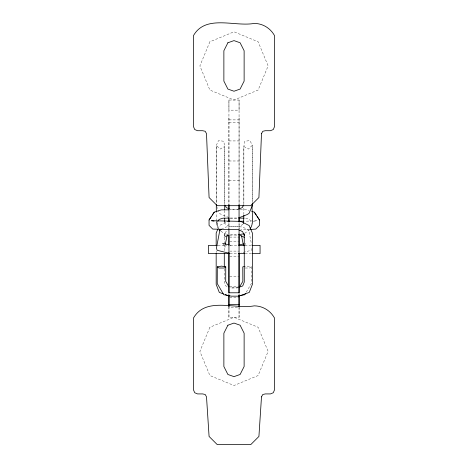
<?xml version="1.0" encoding="UTF-8"?>
<svg xmlns="http://www.w3.org/2000/svg" width="468" height="468" viewBox="0 0 468 468"><rect width="100%" height="100%" fill="white"/><g stroke="black" fill="none" stroke-linecap="round" stroke-linejoin="round"><path stroke-width="0.35" stroke-dasharray="2.34 1.75" d="M216.169 252.562L216.169 251.117M216.292 202.702L216.292 145.408L218.527 140.581L223.722 141.254L224.698 146.496L224.698 202.58M224.295 268.878L224.295 282.023L225.822 285.942L227.705 286.615M224.301 250.62L224.301 244.782M224.301 244.05L224.301 233.093L224.154 235.737L225.921 231.683L228.238 230.531M228.94 317.286L228.94 307.166L239.06 307.166L239.06 317.286L228.94 317.286L228.94 307.166M228.94 293.494L228.94 295.144L228.94 292.787M228.94 228.951L228.94 222.429L228.94 229.074M228.94 117.854L228.94 205.037L228.94 100.035L239.06 100.035L239.06 205.042L239.06 117.854M228.94 100.035L228.94 110.161L239.06 110.161L239.06 100.035M239.06 317.286L239.06 307.166M239.06 293.494L239.06 295.144L239.06 292.178M239.06 228.951L239.06 222.429L239.06 229.074M243.857 214.625L243.857 205.44M243.857 204.727L243.857 146.496L244.834 141.254L250.029 140.581L252.264 145.408L252.287 202.123M217.404 222.592L217.409 226.728L216.625 221.557M225.143 245.097L225.032 247.209L222.727 243.395M251.936 248.455L251.474 250.275L241.371 252.796M218.082 228.653L219.451 225.517L225.874 222.323M246.238 292.231L251.328 283.555L251.263 266.848L247.104 266.111L244.945 266.467M245.173 244.489L245.829 243.395M225.746 235.837L223.686 237.627L226.032 236.439M242.986 224.108L240.646 225.822L237.065 226.424L226.05 226.974L222.335 228.852M244.635 233.368L249.438 229.852M251.263 266.848L249.526 268.024L244.945 268.012M238.101 209.266L236.884 209.746L229.811 209.793M238.341 287.51L237.083 287.96L232.14 287.955L229.841 287.516M238.142 287.627L231.473 287.96L230.221 287.51M253.223 221.346L257.102 220.715L245.343 221.224M229.776 235.182L238.148 234.76M249.947 229.455L240.786 229.583M230.256 218.117L238.288 218.065M228.94 119.884L239.06 119.884M228.94 122.318L239.06 122.318M228.94 140.927L239.06 140.927M228.94 160.98L239.06 160.98M228.94 180.227L239.06 180.227M229.659 237.095L239.06 237.095M229.659 241.26L239.06 241.26M217.924 245.367L226.635 245.367M230.262 245.367L238.3 245.367M244.828 245.367L251.363 245.367M229.659 251.111L239.06 251.111M229.969 253.633L237.873 253.633M245.033 253.633L251.48 253.633M229.659 256.318L239.06 256.318M229.659 276.395L239.06 276.395M229.659 286.732L239.06 286.732M229.659 297.437L239.06 297.437M239.458 209.799L231.672 209.746L229.852 209.026M240.166 209.804L247.244 209.857L249.175 210.483M230.268 218.065L238.306 218.117M230.408 234.76L238.083 235.147M226.442 234.094L224.459 233.76L220.72 231.022M229.653 245.039L231.04 245.367M245.606 218.17L249.467 219.428L251.146 221.978L251.158 223.201M228.981 217.556L221.247 214.502L219.469 213.32L218.404 210.787M218.41 228.817L216.994 226.752L216.298 223.552L216.298 212.647M216.538 206.353L218.141 210.155M224.704 222.358L224.991 223.675L227.916 225.822L231.496 226.424L242.512 226.974L248.701 230.11L251.538 244.401M216.725 221.504L217.415 226.026M252.264 202.702L252.264 145.408L248.449 149.058L243.857 146.496L243.857 202.58M224.698 204.727L224.698 146.496L220.106 149.058L216.292 145.408L216.274 202.843M224.704 210.407L224.704 216.737M209.875 41.792L199.883 65.918L209.875 90.043L234 100.035L258.125 90.043L268.117 65.918L258.125 41.792L234 31.801L209.875 41.792M209.875 327.278L199.883 351.404L209.875 375.529L234 385.521L258.125 375.529L268.117 351.404L258.125 327.278L234 317.286L209.875 327.278"/><path stroke-width="0.7" d="M216.169 253.287L216.169 284.374L219.305 292.418L223.23 293.822M216.169 245.337L216.175 233.046L217.813 229.279M224.295 266.69L224.295 253.545M228.94 306.593L228.94 295.466L228.94 306.657M239.06 229.788L239.06 292.787L228.94 292.787L228.94 286.732M228.94 286.498L228.94 252.656M228.94 245.074L228.94 235.468M228.94 221.703L228.94 218.082M228.94 208.664L228.94 205.037L228.94 221.832M239.06 306.593L239.06 295.466L239.06 306.657M239.06 292.787L239.06 253.264M239.06 245.799L239.06 234.023M239.06 221.703L239.06 217.357M239.06 208.664L239.06 205.037L239.06 221.832M243.857 215.327L243.571 223.675M252.264 204.101C251.217 212.185 254.89 221.692 250.146 228.817M252.287 203.562L252.287 205.715L249.087 213.32L247.315 214.502L238.932 217.807M228.91 286.796L225.711 281.338L225.769 266.83L221.458 266.111L217.298 266.848L217.234 283.555L223.774 294.711L231.28 296.156L238.791 296.162L249.251 292.418L252.392 284.374L252.387 233.046L249.111 225.517L240.757 221.37L211.46 220.715L214.046 221.136M229.104 209.799L221.317 209.857L214.239 212.156L209.056 220.001L209.05 225.365L212.729 229.086L238.586 229.671L242.64 231.683L244.401 235.737L244.331 234.415M225.284 244.39L227.29 234.491M243.36 205.165L242.342 207.593L238.703 209.026M239.294 287.405L242.851 281.338L242.793 266.83L244.232 266.59M245.513 293.471L244.787 294.711L238.645 295.893M217.749 221.469L219.094 219.428L222.955 218.17L228.793 218.129M212.296 215.087L214.239 212.156M209.056 220.001L211.466 216.356M225.769 266.83L224.271 268.012L219.036 268.024L217.298 266.848M221.715 229.168L219.861 230.11L216.473 247.853L217.088 250.275L229.302 253.299M226.617 236.141L228.378 235.252M238.967 287.288L242.734 285.942L244.267 282.023L244.261 234.556M238.902 245.039L243.752 243.892M238.809 234.649L244.103 233.76M250.637 229.443L255.826 229.086L259.506 225.365L259.5 220.001L254.323 212.156L251.749 211.32M227.799 221.37L229.261 221.352M238.762 221.276L243.881 221.235M217.199 245.367L208.488 245.367L208.488 253.633L229.256 253.633M239.025 245.367L244.828 245.367M252.088 245.367L260.068 245.367L260.068 253.633L252.194 253.633M238.586 253.633L244.319 253.633M228.94 304.533L239.06 304.533M239.031 218.123L244.144 218.158M222.727 243.395L228.963 244.875M225.19 294.524L229.115 295.928M229.25 208.786L226.219 207.593L225.196 205.165M240.178 235.252L244.29 237.334M219.118 229.852L220.188 230.63M254.323 212.156L256.259 215.087M257.09 216.356L259.5 220.001M241.558 235.907L243.559 245.805M224.698 205.44L224.704 209.705M216.298 204.101L216.298 211.916M228.94 229.788L228.94 292.787M224.704 218.141L224.704 221.656M261.489 133.643L258.921 197.531L250.766 205.686L217.234 205.686L209.079 197.531L206.511 133.643L205.189 131.274L202.621 130.712L197.554 130.712L194.694 129.525L193.506 126.658L193.506 35.55C205.803 14.116 235.006 27.062 254.247 23.4C262.8 23.499 270.317 28.121 274.494 35.55L274.494 126.658L273.306 129.525L270.445 130.712L265.379 130.712L262.811 131.274L261.489 133.643M261.489 396.858L258.921 436.445L250.766 444.6L217.234 444.6L209.079 436.445L206.511 396.858L205.189 394.483L202.621 393.921L197.554 393.921L194.694 392.734L193.506 389.873L193.506 317.994C205.803 296.566 235.006 309.512 254.247 305.85C262.8 305.943 270.317 310.565 274.494 317.994L274.494 389.873L273.306 392.734L270.445 393.921L265.379 393.921L262.811 394.483L261.489 396.858M227.893 42.769L223.874 50.731L223.874 81.104L227.893 89.066L234 91.231L240.107 89.066L244.126 81.104L244.126 50.731L240.107 42.769L234 40.611L227.893 42.769M227.893 325.219L223.874 333.181L223.874 366.514L227.893 374.476L234 376.641L240.107 374.476L244.126 366.514L244.126 333.181L240.107 325.219L234 323.06L227.893 325.219"/></g></svg>
